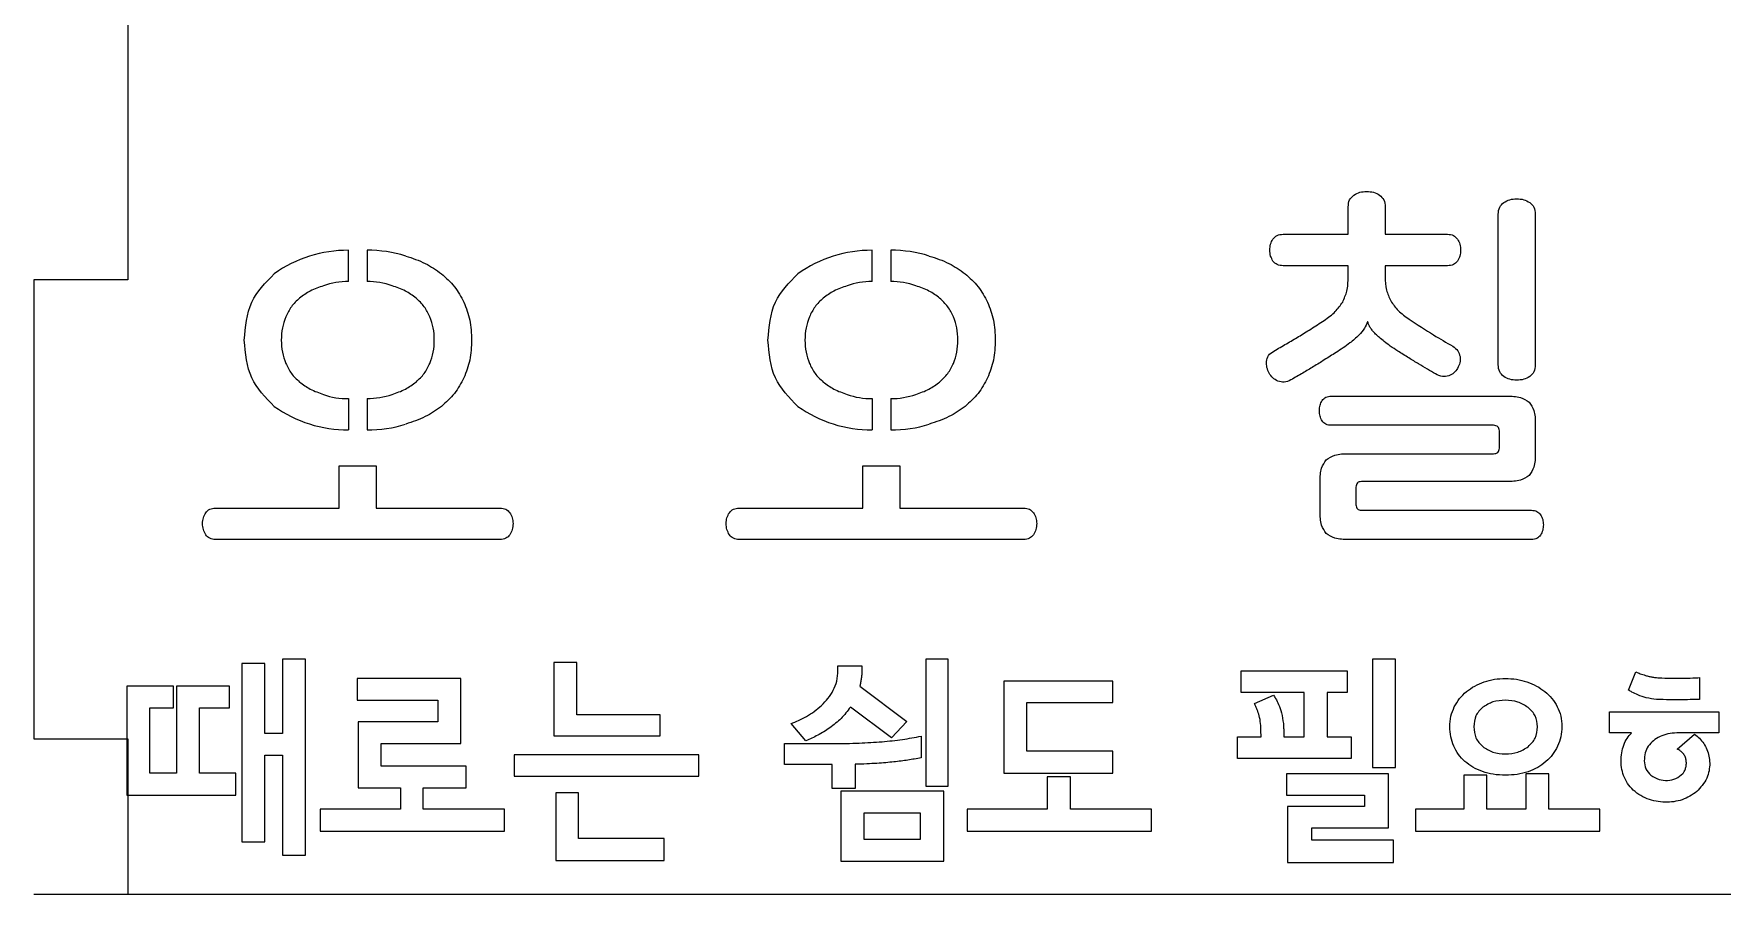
# Model space of a CAD drawing. Header units: millimetres. Extents: x 0 to 106, y 0 to 113.
# Drawn here: x 0 to 54.8, y 0 to 27.9 of the extents above; entities that cross this region are included whole.
import ezdxf

# ---------------------------------------------------------------- set-up
doc = ezdxf.new("R2010")
doc.units = ezdxf.units.MM
doc.layers.get('0').update_dxf_attribs({"linetype": 'CONTINUOUS'})

msp = doc.modelspace()

# ---------------------------------------------------------------- linework, layer by layer
for p, q in [((3.05, 30.05), (3.05, 19.95)), ((42.674, 21.432), (42.674, 22.32)), ((43.874, 22.32), (43.874, 21.432)), ((47.546, 17.196), (47.546, 22.08)), ((48.746, 22.08), (48.746, 17.196)), ((40.562, 21.432), (42.674, 21.432)), ((43.874, 21.432), (45.902, 21.432)), ((10.22, 19.895), (10.22, 20.912)), ((10.82, 20.915), (10.82, 19.895)), ((27.22, 19.895), (27.22, 20.912)), ((27.82, 20.915), (27.82, 19.895)), ((42.674, 20.412), (40.562, 20.412)), ((42.674, 20.028), (42.674, 20.412)), ((45.902, 20.412), (43.874, 20.412)), ((43.874, 20.412), (43.874, 20.052)), ((3.05, 19.95), (0, 19.95)), ((0, 19.95), (0, 5.05)), ((43.31, 18.588), (43.298, 18.588)), ((10.22, 16.097), (10.22, 15.08)), ((10.82, 16.097), (10.82, 15.077)), ((27.22, 16.097), (27.22, 15.08)), ((27.82, 16.097), (27.82, 15.077)), ((42.122, 16.176), (47.822, 16.176)), ((47.39, 15.228), (42.122, 15.228)), ((47.582, 14.484), (47.582, 15.048)), ((48.746, 15.276), (48.746, 14.304)), ((42.686, 14.304), (47.39, 14.304)), ((9.92, 12.809), (9.92, 13.909)), ((9.92, 13.909), (11.12, 13.909)), ((11.12, 13.909), (11.12, 12.54)), ((26.92, 12.54), (26.92, 13.909)), ((26.92, 13.909), (28.12, 13.909)), ((28.12, 13.909), (28.12, 12.54)), ((41.762, 12.42), (41.762, 13.404)), ((42.926, 13.224), (42.926, 12.648)), ((47.822, 13.404), (43.106, 13.404)), ((9.92, 12.54), (9.92, 12.809)), ((5.9, 12.54), (9.92, 12.54)), ((11.12, 12.54), (15.14, 12.54)), ((22.9, 12.54), (26.92, 12.54)), ((28.12, 12.54), (32.14, 12.54)), ((43.106, 12.468), (48.626, 12.468)), ((15.14, 11.52), (5.9, 11.52)), ((32.14, 11.52), (22.9, 11.52)), ((48.626, 11.52), (42.686, 11.52)), ((26.106, 7.26), (26.106, 7.414)), ((26.106, 7.414), (26.883, 7.414)), ((26.883, 7.414), (26.883, 7.267)), ((39.203, 6.553), (39.203, 7.253)), ((39.203, 7.253), (42.64, 7.253)), ((42.64, 7.253), (42.64, 6.553)), ((51.775, 6.63), (52.013, 7.225)), ((26.82, 6.756), (28.346, 5.608)), ((54.078, 7.036), (54.078, 6.329)), ((27.842, 5.083), (26.512, 6.077)), ((41.24, 6.553), (39.203, 6.553)), ((39.63, 6.189), (40.253, 6.462)), ((41.24, 5.111), (41.24, 6.553)), ((42.64, 6.553), (41.989, 6.553)), ((41.989, 6.553), (41.989, 5.111)), ((25.07, 4.985), (24.587, 5.545)), ((28.346, 5.608), (27.842, 5.083)), ((51.159, 5.237), (51.159, 5.923)), ((51.159, 5.923), (54.708, 5.923)), ((54.708, 5.923), (54.708, 5.237)), ((0, 5.05), (3.05, 5.05)), ((3.05, 5.05), (3.05, 0)), ((28.808, 5.132), (28.808, 4.425)), ((39.077, 4.404), (39.077, 5.111)), ((39.077, 5.111), (39.847, 5.111)), ((40.589, 5.111), (41.24, 5.111)), ((41.989, 5.111), (42.766, 5.111)), ((42.766, 5.111), (42.766, 4.404)), ((51.873, 5.237), (51.159, 5.237)), ((54.708, 5.237), (53.343, 5.237)), ((53.357, 4.712), (53.917, 5.195)), ((24.377, 4.208), (24.377, 4.894)), ((24.377, 4.894), (25.966, 4.894)), ((42.766, 4.404), (39.077, 4.404)), ((25.798, 4.208), (24.377, 4.208)), ((25.917, 3.438), (25.917, 4.208)), ((26.666, 4.222), (26.666, 3.438)), ((26.666, 3.438), (25.917, 3.438)), ((0, 0), (106, 0))]:
    msp.add_line(p, q)
for points in [[(8.074, 1.268), (8.823, 1.268), (8.823, 7.638), (8.074, 7.638), (8.074, 5.223), (7.5, 5.223), (7.5, 7.498), (6.751, 7.498), (6.751, 1.702), (7.5, 1.702), (7.5, 4.516), (8.074, 4.516)], [(16.88, 5.139), (20.338, 5.139), (20.338, 5.825), (17.629, 5.825), (17.629, 7.526), (16.88, 7.526)], [(28.962, 3.508), (29.683, 3.508), (29.683, 7.638), (28.962, 7.638)], [(43.466, 4.117), (44.208, 4.117), (44.208, 7.638), (43.466, 7.638)], [(5.204, 3.214), (6.562, 3.214), (6.562, 3.928), (5.379, 3.928), (5.379, 6.049), (6.359, 6.049), (6.359, 6.756), (4.637, 6.756), (4.637, 3.928), (3.769, 3.928), (3.769, 6.049), (4.539, 6.049), (4.539, 6.756), (3.02, 6.756), (3.02, 3.214)], [(9.299, 2.052), (15.284, 2.052), (15.284, 2.759), (12.645, 2.759), (12.645, 3.459), (14.038, 3.459), (14.038, 4.159), (11.273, 4.159), (11.273, 4.894), (13.863, 4.894), (13.863, 7.001), (10.503, 7.001), (10.503, 6.301), (13.121, 6.301), (13.121, 5.594), (10.531, 5.594), (10.531, 3.459), (11.903, 3.459), (11.903, 2.759), (9.299, 2.759)], [(31.496, 3.928), (35.031, 3.928), (35.031, 4.642), (32.245, 4.642), (32.245, 6.224), (35.031, 6.224), (35.031, 6.924), (31.496, 6.924)], [(15.599, 3.83), (21.591, 3.83), (21.591, 4.523), (15.599, 4.523)], [(40.708, 1.03), (44.145, 1.03), (44.145, 1.751), (41.492, 1.751), (41.492, 2.157), (43.984, 2.157), (43.984, 3.914), (40.673, 3.914), (40.673, 3.214), (43.207, 3.214), (43.207, 2.85), (40.708, 2.85)], [(44.859, 2.052), (50.844, 2.052), (50.844, 2.759), (49.192, 2.759), (49.192, 3.914), (48.436, 3.914), (48.436, 2.759), (47.176, 2.759), (47.176, 3.872), (46.427, 3.872), (46.427, 2.759), (44.859, 2.759)], [(16.95, 1.1), (20.464, 1.1), (20.464, 1.814), (17.685, 1.814), (17.685, 3.291), (16.95, 3.291)], [(26.204, 1.079), (29.543, 1.079), (29.543, 3.347), (26.204, 3.347)], [(30.299, 2.052), (36.284, 2.052), (36.284, 2.759), (33.659, 2.759), (33.659, 3.809), (32.903, 3.809), (32.903, 2.759), (30.299, 2.759)], [(28.78, 2.647), (28.78, 1.779), (26.96, 1.779), (26.96, 2.647)]]:
    msp.add_lwpolyline(points, close=True)
for centre, radius, start, end in [((10.193, 16.801), 4.111, 89.6246, 125.4582), ((10.826, 16.709), 4.206, 72.7415, 90.0838), ((27.204, 16.765), 4.147, 89.7849, 125.2979), ((27.825, 16.7), 4.215, 72.7603, 90.065), ((10.211, 17.416), 2.479, 89.79, 108.9996), ((10.832, 17.436), 2.459, 70.9239, 90.2865), ((27.212, 17.409), 2.486, 89.8206, 108.969), ((27.83, 17.419), 2.476, 70.9892, 90.2212), ((10.141, 18.152), 2.056, 249.0021, 272.2083), ((10.831, 18.565), 2.468, 269.7484, 289.0412), ((27.185, 18.419), 2.323, 250.3487, 270.8616), ((27.843, 18.491), 2.394, 269.4489, 289.3407), ((10.202, 19.219), 4.139, 234.6658, 270.2515), ((27.203, 19.221), 4.141, 234.6756, 270.2416), ((10.825, 19.287), 4.211, 269.9263, 287.2484), ((27.832, 19.247), 4.17, 269.8418, 287.3329)]:
    msp.add_arc(centre, radius, start, end)
for points, knots in [([(42.674, 22.32), (42.68, 22.401), (42.691, 22.554), (42.806, 22.656), (42.86, 22.704)], [0, 0, 0, 0, 0.02326934, 0.04419693, 0.04419693, 0.04419693, 0.04419693]), ([(42.86, 22.704), (42.924, 22.739), (43.053, 22.81), (43.2, 22.819), (43.274, 22.824)], [0, 0, 0, 0, 0.02161299, 0.04356894, 0.04356894, 0.04356894, 0.04356894]), ([(43.274, 22.824), (43.351, 22.82), (43.5, 22.811), (43.63, 22.739), (43.694, 22.704)], [0, 0, 0, 0, 0.0226991, 0.04417583, 0.04417583, 0.04417583, 0.04417583]), ([(43.694, 22.704), (43.746, 22.656), (43.858, 22.553), (43.868, 22.401), (43.874, 22.32)], [0, 0, 0, 0, 0.02063034, 0.04387018, 0.04387018, 0.04387018, 0.04387018]), ([(47.726, 22.464), (47.79, 22.499), (47.92, 22.571), (48.069, 22.58), (48.146, 22.584)], [0, 0, 0, 0, 0.02147674, 0.04417589, 0.04417589, 0.04417589, 0.04417589]), ([(48.146, 22.584), (48.223, 22.58), (48.372, 22.571), (48.502, 22.499), (48.566, 22.464)], [0, 0, 0, 0, 0.02269916, 0.04417584, 0.04417584, 0.04417584, 0.04417584]), ([(47.546, 22.08), (47.552, 22.161), (47.562, 22.313), (47.674, 22.416), (47.726, 22.464)], [0, 0, 0, 0, 0.02323989, 0.04387019, 0.04387019, 0.04387019, 0.04387019]), ([(48.566, 22.464), (48.618, 22.416), (48.73, 22.313), (48.74, 22.161), (48.746, 22.08)], [0, 0, 0, 0, 0.0206303, 0.0438702, 0.0438702, 0.0438702, 0.0438702]), ([(40.232, 21.276), (40.273, 21.321), (40.361, 21.418), (40.492, 21.427), (40.562, 21.432)], [0, 0, 0, 0, 0.01775139, 0.03778467, 0.03778467, 0.03778467, 0.03778467]), ([(45.902, 21.432), (45.968, 21.427), (46.096, 21.417), (46.18, 21.321), (46.22, 21.276)], [0, 0, 0, 0, 0.01915132, 0.03667822, 0.03667822, 0.03667822, 0.03667822]), ([(40.13, 20.916), (40.134, 20.981), (40.141, 21.109), (40.202, 21.221), (40.232, 21.276)], [0, 0, 0, 0, 0.01936859, 0.03782836, 0.03782836, 0.03782836, 0.03782836]), ([(40.232, 20.562), (40.202, 20.615), (40.141, 20.725), (40.134, 20.851), (40.13, 20.916)], [0, 0, 0, 0, 0.01805121, 0.03727112, 0.03727112, 0.03727112, 0.03727112]), ([(46.22, 21.276), (46.25, 21.221), (46.311, 21.109), (46.318, 20.981), (46.322, 20.916)], [0, 0, 0, 0, 0.01845978, 0.03782836, 0.03782836, 0.03782836, 0.03782836]), ([(46.322, 20.916), (46.318, 20.851), (46.311, 20.725), (46.25, 20.615), (46.22, 20.562)], [0, 0, 0, 0, 0.01921991, 0.0372711, 0.0372711, 0.0372711, 0.0372711]), ([(12.074, 20.726), (12.291, 20.655), (12.708, 20.52), (13.066, 20.27), (13.238, 20.15)], [0, 0, 0, 0, 0.0680841, 0.1305079, 0.1305079, 0.1305079, 0.1305079]), ([(29.074, 20.726), (29.291, 20.655), (29.708, 20.52), (30.066, 20.27), (30.238, 20.15)], [0, 0, 0, 0, 0.0680841, 0.1305079, 0.1305079, 0.1305079, 0.1305079]), ([(40.562, 20.412), (40.493, 20.416), (40.363, 20.425), (40.274, 20.518), (40.232, 20.562)], [0, 0, 0, 0, 0.02000462, 0.0374627, 0.0374627, 0.0374627, 0.0374627]), ([(46.22, 20.562), (46.18, 20.518), (46.094, 20.426), (45.968, 20.417), (45.902, 20.412)], [0, 0, 0, 0, 0.01722978, 0.03635111, 0.03635111, 0.03635111, 0.03635111]), ([(6.836, 17.996), (6.871, 18.427), (6.94, 19.262), (7.525, 19.86), (7.808, 20.15)], [0, 0, 0, 0, 0.1252302, 0.2430433, 0.2430433, 0.2430433, 0.2430433]), ([(9.404, 19.76), (9.258, 19.71), (8.98, 19.614), (8.742, 19.44), (8.63, 19.358)], [0, 0, 0, 0, 0.04609911, 0.08766018, 0.08766018, 0.08766018, 0.08766018]), ([(12.41, 19.358), (12.298, 19.44), (12.06, 19.614), (11.782, 19.71), (11.636, 19.76)], [0, 0, 0, 0, 0.04156107, 0.08766015, 0.08766015, 0.08766015, 0.08766015]), ([(13.238, 20.15), (13.387, 20.017), (13.683, 19.752), (13.871, 19.401), (13.964, 19.226)], [0, 0, 0, 0, 0.059291, 0.118331, 0.118331, 0.118331, 0.118331]), ([(23.836, 17.996), (23.871, 18.427), (23.94, 19.262), (24.525, 19.86), (24.808, 20.15)], [0, 0, 0, 0, 0.1252302, 0.2430433, 0.2430433, 0.2430433, 0.2430433]), ([(26.404, 19.76), (26.258, 19.71), (25.98, 19.614), (25.742, 19.44), (25.63, 19.358)], [0, 0, 0, 0, 0.04609911, 0.08766018, 0.08766018, 0.08766018, 0.08766018]), ([(29.41, 19.358), (29.298, 19.44), (29.06, 19.614), (28.782, 19.71), (28.636, 19.76)], [0, 0, 0, 0, 0.04156107, 0.08766015, 0.08766015, 0.08766015, 0.08766015]), ([(30.238, 20.15), (30.387, 20.017), (30.683, 19.752), (30.871, 19.401), (30.964, 19.226)], [0, 0, 0, 0, 0.059291, 0.118331, 0.118331, 0.118331, 0.118331]), ([(42.494, 19.23), (42.546, 19.348), (42.659, 19.601), (42.669, 19.879), (42.674, 20.028)], [0, 0, 0, 0, 0.03830766, 0.08248739, 0.08248739, 0.08248739, 0.08248739]), ([(43.874, 20.052), (43.879, 19.906), (43.889, 19.632), (44.002, 19.383), (44.054, 19.266)], [0, 0, 0, 0, 0.04328455, 0.08131153, 0.08131153, 0.08131153, 0.08131153]), ([(8.63, 19.358), (8.535, 19.269), (8.348, 19.094), (8.236, 18.865), (8.18, 18.752)], [0, 0, 0, 0, 0.03862262, 0.07603794, 0.07603794, 0.07603794, 0.07603794]), ([(12.86, 18.752), (12.804, 18.865), (12.692, 19.094), (12.505, 19.269), (12.41, 19.358)], [0, 0, 0, 0, 0.03741529, 0.07603795, 0.07603795, 0.07603795, 0.07603795]), ([(13.964, 19.226), (14.037, 19.035), (14.189, 18.639), (14.207, 18.215), (14.216, 17.996)], [0, 0, 0, 0, 0.0610492, 0.1263041, 0.1263041, 0.1263041, 0.1263041]), ([(25.63, 19.358), (25.535, 19.269), (25.348, 19.094), (25.236, 18.865), (25.18, 18.752)], [0, 0, 0, 0, 0.03862262, 0.07603794, 0.07603794, 0.07603794, 0.07603794]), ([(29.86, 18.752), (29.804, 18.865), (29.692, 19.094), (29.505, 19.269), (29.41, 19.358)], [0, 0, 0, 0, 0.03741529, 0.07603795, 0.07603795, 0.07603795, 0.07603795]), ([(30.964, 19.226), (31.037, 19.035), (31.189, 18.639), (31.207, 18.215), (31.216, 17.996)], [0, 0, 0, 0, 0.0610492, 0.1263041, 0.1263041, 0.1263041, 0.1263041]), ([(41.894, 18.636), (42.021, 18.725), (42.255, 18.888), (42.419, 19.123), (42.494, 19.23)], [0, 0, 0, 0, 0.04600898, 0.08501616, 0.08501616, 0.08501616, 0.08501616]), ([(44.054, 19.266), (44.129, 19.159), (44.293, 18.924), (44.527, 18.761), (44.654, 18.672)], [0, 0, 0, 0, 0.03900719, 0.08501616, 0.08501616, 0.08501616, 0.08501616]), ([(8.18, 18.752), (8.138, 18.632), (8.052, 18.387), (8.041, 18.128), (8.036, 17.996)], [0, 0, 0, 0, 0.03787255, 0.07733706, 0.07733706, 0.07733706, 0.07733706]), ([(13.004, 17.996), (12.999, 18.128), (12.988, 18.387), (12.902, 18.632), (12.86, 18.752)], [0, 0, 0, 0, 0.03946451, 0.07733706, 0.07733706, 0.07733706, 0.07733706]), ([(25.18, 18.752), (25.138, 18.632), (25.052, 18.387), (25.041, 18.128), (25.036, 17.996)], [0, 0, 0, 0, 0.03787255, 0.07733706, 0.07733706, 0.07733706, 0.07733706]), ([(30.004, 17.996), (29.999, 18.128), (29.988, 18.387), (29.902, 18.632), (29.86, 18.752)], [0, 0, 0, 0, 0.03946451, 0.07733706, 0.07733706, 0.07733706, 0.07733706]), ([(44.654, 18.672), (44.916, 18.5), (45.381, 18.196), (45.861, 17.917), (46.07, 17.796)], [0, 0, 0, 0, 0.0940379, 0.1665318, 0.1665318, 0.1665318, 0.1665318]), ([(40.262, 17.64), (40.399, 17.719), (40.666, 17.872), (40.931, 18.031), (41.06, 18.108)], [0, 0, 0, 0, 0.04731376, 0.09251256, 0.09251256, 0.09251256, 0.09251256]), ([(41.06, 18.108), (41.193, 18.189), (41.473, 18.361), (41.749, 18.541), (41.894, 18.636)], [0, 0, 0, 0, 0.04674636, 0.09871331, 0.09871331, 0.09871331, 0.09871331]), ([(43.022, 18.156), (42.926, 18.069), (42.695, 17.859), (42.432, 17.69), (42.278, 17.592)], [0, 0, 0, 0, 0.03891798, 0.09350563, 0.09350563, 0.09350563, 0.09350563]), ([(43.298, 18.588), (43.268, 18.516), (43.203, 18.356), (43.086, 18.227), (43.022, 18.156)], [0, 0, 0, 0, 0.02321662, 0.05160903, 0.05160903, 0.05160903, 0.05160903]), ([(43.394, 18.396), (43.376, 18.427), (43.34, 18.488), (43.32, 18.555), (43.31, 18.588)], [0, 0, 0, 0, 0.01087063, 0.02102197, 0.02102197, 0.02102197, 0.02102197]), ([(43.562, 18.192), (43.529, 18.226), (43.467, 18.29), (43.417, 18.362), (43.394, 18.396)], [0, 0, 0, 0, 0.01422711, 0.02646843, 0.02646843, 0.02646843, 0.02646843]), ([(43.844, 17.946), (43.791, 17.989), (43.693, 18.067), (43.603, 18.153), (43.562, 18.192)], [0, 0, 0, 0, 0.02045398, 0.03743642, 0.03743642, 0.03743642, 0.03743642]), ([(7.808, 15.842), (7.525, 16.132), (6.94, 16.73), (6.871, 17.565), (6.836, 17.996)], [0, 0, 0, 0, 0.1178131, 0.2430433, 0.2430433, 0.2430433, 0.2430433]), ([(8.036, 17.996), (8.041, 17.864), (8.052, 17.605), (8.138, 17.36), (8.18, 17.24)], [0, 0, 0, 0, 0.03946457, 0.07733712, 0.07733712, 0.07733712, 0.07733712]), ([(12.86, 17.24), (12.902, 17.36), (12.988, 17.605), (12.999, 17.864), (13.004, 17.996)], [0, 0, 0, 0, 0.03787255, 0.07733712, 0.07733712, 0.07733712, 0.07733712]), ([(14.216, 17.996), (14.207, 17.777), (14.189, 17.353), (14.037, 16.957), (13.964, 16.766)], [0, 0, 0, 0, 0.0652548, 0.1263041, 0.1263041, 0.1263041, 0.1263041]), ([(24.808, 15.842), (24.525, 16.132), (23.94, 16.73), (23.871, 17.565), (23.836, 17.996)], [0, 0, 0, 0, 0.1178131, 0.2430433, 0.2430433, 0.2430433, 0.2430433]), ([(25.036, 17.996), (25.041, 17.864), (25.052, 17.605), (25.138, 17.36), (25.18, 17.24)], [0, 0, 0, 0, 0.03946457, 0.07733712, 0.07733712, 0.07733712, 0.07733712]), ([(29.86, 17.24), (29.902, 17.36), (29.988, 17.605), (29.999, 17.864), (30.004, 17.996)], [0, 0, 0, 0, 0.03787255, 0.07733712, 0.07733712, 0.07733712, 0.07733712]), ([(31.216, 17.996), (31.207, 17.777), (31.189, 17.353), (31.037, 16.957), (30.964, 16.766)], [0, 0, 0, 0, 0.0652548, 0.1263041, 0.1263041, 0.1263041, 0.1263041]), ([(40.022, 17.304), (40.038, 17.37), (40.071, 17.514), (40.195, 17.596), (40.262, 17.64)], [0, 0, 0, 0, 0.01973625, 0.04270931, 0.04270931, 0.04270931, 0.04270931]), ([(42.278, 17.592), (42.152, 17.512), (41.91, 17.359), (41.668, 17.208), (41.552, 17.136)], [0, 0, 0, 0, 0.04490215, 0.08573329, 0.08573329, 0.08573329, 0.08573329]), ([(44.282, 17.64), (44.201, 17.692), (44.051, 17.789), (43.909, 17.897), (43.844, 17.946)], [0, 0, 0, 0, 0.02899698, 0.05344745, 0.05344745, 0.05344745, 0.05344745]), ([(44.96, 17.22), (44.854, 17.285), (44.628, 17.424), (44.402, 17.565), (44.282, 17.64)], [0, 0, 0, 0, 0.03717487, 0.07975512, 0.07975512, 0.07975512, 0.07975512]), ([(46.07, 17.796), (46.13, 17.751), (46.246, 17.664), (46.285, 17.526), (46.304, 17.46)], [0, 0, 0, 0, 0.02196824, 0.04196777, 0.04196777, 0.04196777, 0.04196777]), ([(8.18, 17.24), (8.236, 17.127), (8.348, 16.898), (8.535, 16.723), (8.63, 16.634)], [0, 0, 0, 0, 0.03741533, 0.07603795, 0.07603795, 0.07603795, 0.07603795]), ([(12.41, 16.634), (12.505, 16.723), (12.692, 16.898), (12.804, 17.127), (12.86, 17.24)], [0, 0, 0, 0, 0.0386226, 0.07603794, 0.07603794, 0.07603794, 0.07603794]), ([(25.18, 17.24), (25.236, 17.127), (25.348, 16.898), (25.535, 16.723), (25.63, 16.634)], [0, 0, 0, 0, 0.03741533, 0.07603795, 0.07603795, 0.07603795, 0.07603795]), ([(29.41, 16.634), (29.505, 16.723), (29.692, 16.898), (29.804, 17.127), (29.86, 17.24)], [0, 0, 0, 0, 0.0386226, 0.07603794, 0.07603794, 0.07603794, 0.07603794]), ([(40.106, 16.92), (40.079, 16.981), (40.023, 17.103), (40.022, 17.237), (40.022, 17.304)], [0, 0, 0, 0, 0.01983859, 0.03969533, 0.03969533, 0.03969533, 0.03969533]), ([(41.552, 17.136), (41.436, 17.065), (41.192, 16.917), (40.944, 16.777), (40.814, 16.704)], [0, 0, 0, 0, 0.0407738, 0.08551933, 0.08551933, 0.08551933, 0.08551933]), ([(45.506, 16.896), (45.418, 16.947), (45.235, 17.053), (45.054, 17.163), (44.96, 17.22)], [0, 0, 0, 0, 0.03038342, 0.06349127, 0.06349127, 0.06349127, 0.06349127]), ([(46.226, 17.076), (46.19, 17.024), (46.115, 16.918), (45.998, 16.864), (45.938, 16.836)], [0, 0, 0, 0, 0.01874458, 0.03809406, 0.03809406, 0.03809406, 0.03809406]), ([(46.304, 17.46), (46.308, 17.393), (46.317, 17.258), (46.256, 17.137), (46.226, 17.076)], [0, 0, 0, 0, 0.01980512, 0.03980466, 0.03980466, 0.03980466, 0.03980466]), ([(47.726, 16.812), (47.674, 16.86), (47.562, 16.963), (47.552, 17.115), (47.546, 17.196)], [0, 0, 0, 0, 0.02063028, 0.04387009, 0.04387009, 0.04387009, 0.04387009]), ([(48.746, 17.196), (48.74, 17.115), (48.73, 16.963), (48.618, 16.86), (48.566, 16.812)], [0, 0, 0, 0, 0.02323986, 0.04387017, 0.04387017, 0.04387017, 0.04387017]), ([(8.63, 16.634), (8.742, 16.552), (8.98, 16.378), (9.258, 16.282), (9.404, 16.232)], [0, 0, 0, 0, 0.04156109, 0.08766017, 0.08766017, 0.08766017, 0.08766017]), ([(11.636, 16.232), (11.782, 16.282), (12.06, 16.378), (12.298, 16.552), (12.41, 16.634)], [0, 0, 0, 0, 0.04609908, 0.08766015, 0.08766015, 0.08766015, 0.08766015]), ([(13.964, 16.766), (13.871, 16.591), (13.683, 16.24), (13.387, 15.975), (13.238, 15.842)], [0, 0, 0, 0, 0.05904, 0.118331, 0.118331, 0.118331, 0.118331]), ([(25.63, 16.634), (25.742, 16.552), (25.98, 16.378), (26.258, 16.282), (26.404, 16.232)], [0, 0, 0, 0, 0.04156109, 0.08766017, 0.08766017, 0.08766017, 0.08766017]), ([(28.636, 16.232), (28.782, 16.282), (29.06, 16.378), (29.298, 16.552), (29.41, 16.634)], [0, 0, 0, 0, 0.04609908, 0.08766015, 0.08766015, 0.08766015, 0.08766015]), ([(30.964, 16.766), (30.871, 16.591), (30.683, 16.24), (30.387, 15.975), (30.238, 15.842)], [0, 0, 0, 0, 0.05904, 0.118331, 0.118331, 0.118331, 0.118331]), ([(40.394, 16.662), (40.334, 16.695), (40.218, 16.758), (40.143, 16.867), (40.106, 16.92)], [0, 0, 0, 0, 0.02005348, 0.03914596, 0.03914596, 0.03914596, 0.03914596]), ([(40.814, 16.704), (40.742, 16.668), (40.606, 16.601), (40.462, 16.643), (40.394, 16.662)], [0, 0, 0, 0, 0.02319767, 0.0435916, 0.0435916, 0.0435916, 0.0435916]), ([(45.938, 16.836), (45.869, 16.822), (45.719, 16.792), (45.581, 16.859), (45.506, 16.896)], [0, 0, 0, 0, 0.02050779, 0.0447039, 0.0447039, 0.0447039, 0.0447039]), ([(48.146, 16.692), (48.069, 16.696), (47.92, 16.705), (47.79, 16.777), (47.726, 16.812)], [0, 0, 0, 0, 0.02269916, 0.04417588, 0.04417588, 0.04417588, 0.04417588]), ([(48.566, 16.812), (48.502, 16.777), (48.372, 16.705), (48.223, 16.696), (48.146, 16.692)], [0, 0, 0, 0, 0.02147672, 0.04417582, 0.04417582, 0.04417582, 0.04417582]), ([(41.738, 15.708), (41.742, 15.766), (41.748, 15.881), (41.802, 15.982), (41.828, 16.032)], [0, 0, 0, 0, 0.01724737, 0.03397015, 0.03397015, 0.03397015, 0.03397015]), ([(41.828, 16.032), (41.864, 16.074), (41.942, 16.163), (42.06, 16.171), (42.122, 16.176)], [0, 0, 0, 0, 0.01603317, 0.03394862, 0.03394862, 0.03394862, 0.03394862]), ([(47.822, 16.176), (47.975, 16.175), (48.236, 16.174), (48.457, 16.04), (48.548, 15.984)], [0, 0, 0, 0, 0.04480784, 0.07633819, 0.07633819, 0.07633819, 0.07633819]), ([(48.548, 15.984), (48.605, 15.895), (48.743, 15.682), (48.745, 15.426), (48.746, 15.276)], [0, 0, 0, 0, 0.03107751, 0.07485819, 0.07485819, 0.07485819, 0.07485819]), ([(13.238, 15.842), (13.066, 15.722), (12.708, 15.472), (12.291, 15.337), (12.074, 15.266)], [0, 0, 0, 0, 0.0624238, 0.1305079, 0.1305079, 0.1305079, 0.1305079]), ([(30.238, 15.842), (30.066, 15.722), (29.708, 15.472), (29.291, 15.337), (29.074, 15.266)], [0, 0, 0, 0, 0.0624238, 0.1305079, 0.1305079, 0.1305079, 0.1305079]), ([(41.828, 15.372), (41.802, 15.423), (41.748, 15.528), (41.741, 15.647), (41.738, 15.708)], [0, 0, 0, 0, 0.01699774, 0.03513783, 0.03513783, 0.03513783, 0.03513783]), ([(42.122, 15.228), (42.06, 15.233), (41.942, 15.241), (41.864, 15.33), (41.828, 15.372)], [0, 0, 0, 0, 0.01791545, 0.03394862, 0.03394862, 0.03394862, 0.03394862]), ([(47.582, 15.048), (47.573, 15.1), (47.555, 15.208), (47.446, 15.221), (47.39, 15.228)], [0, 0, 0, 0, 0.01432798, 0.02941473, 0.02941473, 0.02941473, 0.02941473]), ([(41.96, 14.112), (42.051, 14.168), (42.272, 14.302), (42.533, 14.303), (42.686, 14.304)], [0, 0, 0, 0, 0.03153032, 0.07633816, 0.07633816, 0.07633816, 0.07633816]), ([(47.39, 14.304), (47.446, 14.311), (47.555, 14.324), (47.573, 14.432), (47.582, 14.484)], [0, 0, 0, 0, 0.01508676, 0.02941469, 0.02941469, 0.02941469, 0.02941469]), ([(48.746, 14.304), (48.745, 14.154), (48.743, 13.898), (48.605, 13.685), (48.548, 13.596)], [0, 0, 0, 0, 0.04378074, 0.07485827, 0.07485827, 0.07485827, 0.07485827]), ([(41.762, 13.404), (41.763, 13.554), (41.765, 13.81), (41.903, 14.023), (41.96, 14.112)], [0, 0, 0, 0, 0.0437808, 0.07485832, 0.07485832, 0.07485832, 0.07485832]), ([(43.106, 13.404), (43.054, 13.396), (42.949, 13.381), (42.934, 13.276), (42.926, 13.224)], [0, 0, 0, 0, 0.01423029, 0.02846051, 0.02846051, 0.02846051, 0.02846051]), ([(48.548, 13.596), (48.457, 13.54), (48.236, 13.406), (47.975, 13.405), (47.822, 13.404)], [0, 0, 0, 0, 0.03153032, 0.07633822, 0.07633822, 0.07633822, 0.07633822]), ([(42.926, 12.648), (42.934, 12.595), (42.949, 12.49), (43.054, 12.475), (43.106, 12.468)], [0, 0, 0, 0, 0.01423024, 0.02846043, 0.02846043, 0.02846043, 0.02846043]), ([(5.48, 12.036), (5.484, 12.101), (5.491, 12.227), (5.552, 12.337), (5.582, 12.39)], [0, 0, 0, 0, 0.01921991, 0.03727106, 0.03727106, 0.03727106, 0.03727106]), ([(5.582, 12.39), (5.622, 12.434), (5.708, 12.526), (5.834, 12.535), (5.9, 12.54)], [0, 0, 0, 0, 0.01722979, 0.03635111, 0.03635111, 0.03635111, 0.03635111]), ([(15.14, 12.54), (15.206, 12.535), (15.332, 12.526), (15.418, 12.434), (15.458, 12.39)], [0, 0, 0, 0, 0.0191214, 0.03635115, 0.03635115, 0.03635115, 0.03635115]), ([(15.458, 12.39), (15.488, 12.337), (15.549, 12.227), (15.556, 12.101), (15.56, 12.036)], [0, 0, 0, 0, 0.01805116, 0.03727107, 0.03727107, 0.03727107, 0.03727107]), ([(22.48, 12.036), (22.484, 12.101), (22.491, 12.227), (22.552, 12.337), (22.582, 12.39)], [0, 0, 0, 0, 0.01921991, 0.03727106, 0.03727106, 0.03727106, 0.03727106]), ([(22.582, 12.39), (22.622, 12.434), (22.708, 12.526), (22.834, 12.535), (22.9, 12.54)], [0, 0, 0, 0, 0.01722979, 0.03635111, 0.03635111, 0.03635111, 0.03635111]), ([(32.14, 12.54), (32.206, 12.535), (32.332, 12.526), (32.418, 12.434), (32.458, 12.39)], [0, 0, 0, 0, 0.0191214, 0.03635115, 0.03635115, 0.03635115, 0.03635115]), ([(32.458, 12.39), (32.488, 12.337), (32.549, 12.227), (32.556, 12.101), (32.56, 12.036)], [0, 0, 0, 0, 0.01805116, 0.03727107, 0.03727107, 0.03727107, 0.03727107]), ([(41.96, 11.712), (41.903, 11.801), (41.765, 12.014), (41.763, 12.27), (41.762, 12.42)], [0, 0, 0, 0, 0.03107752, 0.0748582, 0.0748582, 0.0748582, 0.0748582]), ([(48.626, 12.468), (48.688, 12.463), (48.806, 12.455), (48.884, 12.366), (48.92, 12.324)], [0, 0, 0, 0, 0.01791542, 0.03394859, 0.03394859, 0.03394859, 0.03394859]), ([(48.92, 12.324), (48.946, 12.274), (49, 12.173), (49.006, 12.058), (49.01, 12)], [0, 0, 0, 0, 0.01672287, 0.03397023, 0.03397023, 0.03397023, 0.03397023]), ([(5.582, 11.676), (5.552, 11.731), (5.491, 11.843), (5.484, 11.971), (5.48, 12.036)], [0, 0, 0, 0, 0.01845974, 0.03782831, 0.03782831, 0.03782831, 0.03782831]), ([(5.9, 11.52), (5.834, 11.525), (5.706, 11.535), (5.622, 11.631), (5.582, 11.676)], [0, 0, 0, 0, 0.01915131, 0.03667825, 0.03667825, 0.03667825, 0.03667825]), ([(15.458, 11.676), (15.418, 11.631), (15.334, 11.535), (15.206, 11.525), (15.14, 11.52)], [0, 0, 0, 0, 0.01752699, 0.03667826, 0.03667826, 0.03667826, 0.03667826]), ([(15.56, 12.036), (15.556, 11.971), (15.549, 11.843), (15.488, 11.731), (15.458, 11.676)], [0, 0, 0, 0, 0.01936856, 0.03782831, 0.03782831, 0.03782831, 0.03782831]), ([(22.582, 11.676), (22.552, 11.731), (22.491, 11.843), (22.484, 11.971), (22.48, 12.036)], [0, 0, 0, 0, 0.01845974, 0.03782831, 0.03782831, 0.03782831, 0.03782831]), ([(22.9, 11.52), (22.834, 11.525), (22.706, 11.535), (22.622, 11.631), (22.582, 11.676)], [0, 0, 0, 0, 0.01915131, 0.03667825, 0.03667825, 0.03667825, 0.03667825]), ([(32.458, 11.676), (32.418, 11.631), (32.334, 11.535), (32.206, 11.525), (32.14, 11.52)], [0, 0, 0, 0, 0.01752699, 0.03667826, 0.03667826, 0.03667826, 0.03667826]), ([(32.56, 12.036), (32.556, 11.971), (32.549, 11.843), (32.488, 11.731), (32.458, 11.676)], [0, 0, 0, 0, 0.01936856, 0.03782831, 0.03782831, 0.03782831, 0.03782831]), ([(42.686, 11.52), (42.533, 11.521), (42.272, 11.522), (42.051, 11.656), (41.96, 11.712)], [0, 0, 0, 0, 0.04480781, 0.07633816, 0.07633816, 0.07633816, 0.07633816]), ([(48.92, 11.664), (48.884, 11.622), (48.806, 11.533), (48.688, 11.525), (48.626, 11.52)], [0, 0, 0, 0, 0.01603317, 0.03394859, 0.03394859, 0.03394859, 0.03394859]), ([(49.01, 12), (49.007, 11.939), (49, 11.82), (48.946, 11.715), (48.92, 11.664)], [0, 0, 0, 0, 0.01814009, 0.03513777, 0.03513777, 0.03513777, 0.03513777]), ([(25.956, 6.623), (25.999, 6.721), (26.09, 6.924), (26.101, 7.146), (26.106, 7.26)], [0, 0, 0, 0, 0.03198299, 0.06596691, 0.06596691, 0.06596691, 0.06596691]), ([(26.883, 7.267), (26.882, 7.221), (26.881, 7.132), (26.871, 7.044), (26.865, 7.001)], [0, 0, 0, 0, 0.013657, 0.02667332, 0.02667332, 0.02667332, 0.02667332]), ([(52.013, 7.225), (52.027, 7.217), (52.061, 7.199), (52.097, 7.184), (52.118, 7.176)], [0, 0, 0, 0, 0.00493113, 0.0115949, 0.0115949, 0.0115949, 0.0115949]), ([(52.118, 7.176), (52.143, 7.166), (52.196, 7.146), (52.25, 7.129), (52.279, 7.12)], [0, 0, 0, 0, 0.00802902, 0.01704956, 0.01704956, 0.01704956, 0.01704956]), ([(25.574, 6.133), (25.648, 6.206), (25.796, 6.353), (25.902, 6.533), (25.956, 6.623)], [0, 0, 0, 0, 0.03102016, 0.06232812, 0.06232812, 0.06232812, 0.06232812]), ([(26.865, 7.001), (26.859, 6.959), (26.847, 6.877), (26.829, 6.796), (26.82, 6.756)], [0, 0, 0, 0, 0.01258693, 0.02492568, 0.02492568, 0.02492568, 0.02492568]), ([(46.119, 6.084), (46.172, 6.176), (46.278, 6.361), (46.433, 6.508), (46.511, 6.581)], [0, 0, 0, 0, 0.03179656, 0.06360465, 0.06360465, 0.06360465, 0.06360465]), ([(46.511, 6.581), (46.599, 6.645), (46.778, 6.776), (46.984, 6.855), (47.088, 6.896)], [0, 0, 0, 0, 0.03249553, 0.06603371, 0.06603371, 0.06603371, 0.06603371]), ([(47.088, 6.896), (47.199, 6.929), (47.425, 6.995), (47.659, 7.004), (47.778, 7.008)], [0, 0, 0, 0, 0.0345493, 0.07009733, 0.07009733, 0.07009733, 0.07009733]), ([(47.778, 7.008), (47.897, 7.004), (48.134, 6.995), (48.362, 6.929), (48.474, 6.896)], [0, 0, 0, 0, 0.03572249, 0.0707808, 0.0707808, 0.0707808, 0.0707808]), ([(48.474, 6.896), (48.581, 6.856), (48.79, 6.776), (48.971, 6.645), (49.059, 6.581)], [0, 0, 0, 0, 0.03402048, 0.06666096, 0.06666096, 0.06666096, 0.06666096]), ([(49.059, 6.581), (49.139, 6.51), (49.298, 6.367), (49.407, 6.183), (49.461, 6.091)], [0, 0, 0, 0, 0.03186429, 0.06375294, 0.06375294, 0.06375294, 0.06375294]), ([(52.079, 6.473), (52.014, 6.502), (51.91, 6.55), (51.812, 6.608), (51.775, 6.63)], [0, 0, 0, 0, 0.02148491, 0.03430214, 0.03430214, 0.03430214, 0.03430214]), ([(52.279, 7.12), (52.313, 7.109), (52.385, 7.085), (52.458, 7.069), (52.496, 7.06)], [0, 0, 0, 0, 0.01082063, 0.02251452, 0.02251452, 0.02251452, 0.02251452]), ([(52.496, 7.06), (52.537, 7.053), (52.623, 7.038), (52.71, 7.032), (52.755, 7.029)], [0, 0, 0, 0, 0.01258687, 0.02610974, 0.02610974, 0.02610974, 0.02610974]), ([(52.755, 7.029), (52.886, 7.023), (53.145, 7.012), (53.404, 7.014), (53.532, 7.015)], [0, 0, 0, 0, 0.03939971, 0.07772502, 0.07772502, 0.07772502, 0.07772502]), ([(53.532, 7.015), (53.641, 7.017), (53.823, 7.02), (54.005, 7.031), (54.078, 7.036)], [0, 0, 0, 0, 0.03256162, 0.054646, 0.054646, 0.054646, 0.054646]), ([(25.084, 5.776), (25.171, 5.828), (25.345, 5.931), (25.498, 6.066), (25.574, 6.133)], [0, 0, 0, 0, 0.0302933, 0.06074375, 0.06074375, 0.06074375, 0.06074375]), ([(26.512, 6.077), (26.416, 5.949), (26.224, 5.694), (25.97, 5.501), (25.844, 5.405)], [0, 0, 0, 0, 0.04767023, 0.09519421, 0.09519421, 0.09519421, 0.09519421]), ([(39.735, 5.947), (39.714, 5.999), (39.68, 6.08), (39.644, 6.16), (39.63, 6.189)], [0, 0, 0, 0, 0.01662521, 0.02633612, 0.02633612, 0.02633612, 0.02633612]), ([(40.253, 6.462), (40.275, 6.427), (40.336, 6.332), (40.384, 6.229), (40.414, 6.164)], [0, 0, 0, 0, 0.01241048, 0.0338544, 0.0338544, 0.0338544, 0.0338544]), ([(40.414, 6.164), (40.449, 6.075), (40.527, 5.875), (40.553, 5.662), (40.568, 5.545)], [0, 0, 0, 0, 0.02880669, 0.06405006, 0.06405006, 0.06405006, 0.06405006]), ([(45.972, 5.44), (45.977, 5.555), (45.988, 5.778), (46.076, 5.984), (46.119, 6.084)], [0, 0, 0, 0, 0.03414832, 0.06653275, 0.06653275, 0.06653275, 0.06653275]), ([(47.043, 6.07), (46.957, 5.985), (46.782, 5.811), (46.76, 5.565), (46.749, 5.44)], [0, 0, 0, 0, 0.03509256, 0.07154132, 0.07154132, 0.07154132, 0.07154132]), ([(47.778, 6.301), (47.64, 6.293), (47.375, 6.278), (47.15, 6.137), (47.043, 6.07)], [0, 0, 0, 0, 0.04083571, 0.07817339, 0.07817339, 0.07817339, 0.07817339]), ([(48.516, 6.063), (48.407, 6.132), (48.182, 6.276), (47.916, 6.292), (47.778, 6.301)], [0, 0, 0, 0, 0.03812449, 0.07872493, 0.07872493, 0.07872493, 0.07872493]), ([(48.821, 5.44), (48.808, 5.562), (48.783, 5.807), (48.605, 5.978), (48.516, 6.063)], [0, 0, 0, 0, 0.03564735, 0.07137456, 0.07137456, 0.07137456, 0.07137456]), ([(49.461, 6.091), (49.505, 5.991), (49.595, 5.786), (49.606, 5.562), (49.612, 5.447)], [0, 0, 0, 0, 0.03247484, 0.06663267, 0.06663267, 0.06663267, 0.06663267]), ([(52.685, 6.329), (52.571, 6.342), (52.364, 6.365), (52.168, 6.439), (52.079, 6.473)], [0, 0, 0, 0, 0.03410734, 0.06244152, 0.06244152, 0.06244152, 0.06244152]), ([(53.521, 6.315), (53.387, 6.314), (53.108, 6.312), (52.829, 6.323), (52.685, 6.329)], [0, 0, 0, 0, 0.04033756, 0.08367273, 0.08367273, 0.08367273, 0.08367273]), ([(54.078, 6.329), (54.004, 6.327), (53.818, 6.32), (53.633, 6.317), (53.521, 6.315)], [0, 0, 0, 0, 0.02232362, 0.05566856, 0.05566856, 0.05566856, 0.05566856]), ([(24.587, 5.545), (24.668, 5.577), (24.838, 5.644), (24.999, 5.73), (25.084, 5.776)], [0, 0, 0, 0, 0.02596743, 0.0548471, 0.0548471, 0.0548471, 0.0548471]), ([(39.833, 5.475), (39.825, 5.563), (39.81, 5.724), (39.759, 5.878), (39.735, 5.947)], [0, 0, 0, 0, 0.02639558, 0.04840404, 0.04840404, 0.04840404, 0.04840404]), ([(40.568, 5.545), (40.57, 5.504), (40.575, 5.425), (40.58, 5.345), (40.582, 5.307)], [0, 0, 0, 0, 0.01226999, 0.02384119, 0.02384119, 0.02384119, 0.02384119]), ([(25.844, 5.405), (25.715, 5.32), (25.47, 5.158), (25.199, 5.041), (25.07, 4.985)], [0, 0, 0, 0, 0.04596756, 0.0881663, 0.0881663, 0.0881663, 0.0881663]), ([(25.966, 4.894), (26.244, 4.896), (26.77, 4.899), (27.294, 4.936), (27.541, 4.953)], [0, 0, 0, 0, 0.0834881, 0.1576477, 0.1576477, 0.1576477, 0.1576477]), ([(27.541, 4.953), (27.763, 4.975), (28.188, 5.016), (28.607, 5.094), (28.808, 5.132)], [0, 0, 0, 0, 0.0667407, 0.1280069, 0.1280069, 0.1280069, 0.1280069]), ([(39.836, 5.373), (39.835, 5.39), (39.833, 5.423), (39.833, 5.457), (39.833, 5.475)], [0, 0, 0, 0, 0.00481965, 0.01015786, 0.01015786, 0.01015786, 0.01015786]), ([(39.84, 5.279), (39.84, 5.295), (39.84, 5.327), (39.838, 5.358), (39.836, 5.373)], [0, 0, 0, 0, 0.004813274, 0.009458207, 0.009458207, 0.009458207, 0.009458207]), ([(39.843, 5.195), (39.842, 5.209), (39.84, 5.237), (39.84, 5.265), (39.84, 5.279)], [0, 0, 0, 0, 0.004208207, 0.008409129, 0.008409129, 0.008409129, 0.008409129]), ([(39.847, 5.111), (39.847, 5.125), (39.847, 5.153), (39.845, 5.181), (39.843, 5.195)], [0, 0, 0, 0, 0.004200923, 0.0084091, 0.0084091, 0.0084091, 0.0084091]), ([(40.582, 5.307), (40.584, 5.272), (40.588, 5.207), (40.589, 5.141), (40.589, 5.111)], [0, 0, 0, 0, 0.01051313, 0.0196148, 0.0196148, 0.0196148, 0.0196148]), ([(46.098, 4.813), (46.061, 4.913), (45.987, 5.115), (45.977, 5.331), (45.972, 5.44)], [0, 0, 0, 0, 0.03163207, 0.06424702, 0.06424702, 0.06424702, 0.06424702]), ([(46.749, 5.44), (46.76, 5.313), (46.781, 5.063), (46.955, 4.884), (47.039, 4.796)], [0, 0, 0, 0, 0.03711737, 0.07259555, 0.07259555, 0.07259555, 0.07259555]), ([(48.52, 4.792), (48.608, 4.88), (48.787, 5.058), (48.81, 5.311), (48.821, 5.44)], [0, 0, 0, 0, 0.03589891, 0.07349725, 0.07349725, 0.07349725, 0.07349725]), ([(49.612, 5.447), (49.607, 5.334), (49.596, 5.112), (49.513, 4.907), (49.472, 4.806)], [0, 0, 0, 0, 0.03369477, 0.06598699, 0.06598699, 0.06598699, 0.06598699]), ([(51.579, 4.719), (51.605, 4.801), (51.654, 4.959), (51.75, 5.095), (51.796, 5.16)], [0, 0, 0, 0, 0.02558234, 0.04941983, 0.04941983, 0.04941983, 0.04941983]), ([(51.796, 5.16), (51.8, 5.163), (51.809, 5.173), (51.818, 5.182), (51.824, 5.188)], [0, 0, 0, 0, 0.001484918, 0.003959781, 0.003959781, 0.003959781, 0.003959781]), ([(51.824, 5.188), (51.832, 5.196), (51.848, 5.212), (51.864, 5.228), (51.873, 5.237)], [0, 0, 0, 0, 0.003217322, 0.006929658, 0.006929658, 0.006929658, 0.006929658]), ([(52.797, 5.122), (52.722, 5.08), (52.575, 5), (52.466, 4.872), (52.412, 4.81)], [0, 0, 0, 0, 0.02544177, 0.04988496, 0.04988496, 0.04988496, 0.04988496]), ([(53.343, 5.237), (53.245, 5.233), (53.056, 5.225), (52.881, 5.155), (52.797, 5.122)], [0, 0, 0, 0, 0.02919303, 0.05617146, 0.05617146, 0.05617146, 0.05617146]), ([(53.917, 5.195), (53.972, 5.154), (54.085, 5.069), (54.171, 4.956), (54.214, 4.897)], [0, 0, 0, 0, 0.02051361, 0.04225918, 0.04225918, 0.04225918, 0.04225918]), ([(28.808, 4.425), (28.734, 4.413), (28.59, 4.391), (28.445, 4.367), (28.374, 4.355)], [0, 0, 0, 0, 0.02232595, 0.04396108, 0.04396108, 0.04396108, 0.04396108]), ([(46.462, 4.313), (46.387, 4.386), (46.238, 4.533), (46.145, 4.72), (46.098, 4.813)], [0, 0, 0, 0, 0.03115399, 0.06226965, 0.06226965, 0.06226965, 0.06226965]), ([(47.039, 4.796), (47.146, 4.727), (47.37, 4.581), (47.638, 4.566), (47.778, 4.558)], [0, 0, 0, 0, 0.03750739, 0.07880087, 0.07880087, 0.07880087, 0.07880087]), ([(47.778, 4.558), (47.917, 4.566), (48.185, 4.582), (48.411, 4.724), (48.52, 4.792)], [0, 0, 0, 0, 0.0410209, 0.07894544, 0.07894544, 0.07894544, 0.07894544]), ([(49.472, 4.806), (49.421, 4.713), (49.321, 4.527), (49.169, 4.38), (49.094, 4.306)], [0, 0, 0, 0, 0.03164846, 0.06303945, 0.06303945, 0.06303945, 0.06303945]), ([(51.537, 4.187), (51.532, 4.277), (51.521, 4.456), (51.56, 4.632), (51.579, 4.719)], [0, 0, 0, 0, 0.02695227, 0.05359369, 0.05359369, 0.05359369, 0.05359369]), ([(52.412, 4.81), (52.375, 4.739), (52.298, 4.59), (52.29, 4.422), (52.286, 4.334)], [0, 0, 0, 0, 0.02366834, 0.04975919, 0.04975919, 0.04975919, 0.04975919]), ([(53.549, 4.569), (53.523, 4.598), (53.468, 4.659), (53.395, 4.694), (53.357, 4.712)], [0, 0, 0, 0, 0.01188016, 0.02422022, 0.02422022, 0.02422022, 0.02422022]), ([(53.644, 4.355), (53.635, 4.394), (53.617, 4.471), (53.572, 4.536), (53.549, 4.569)], [0, 0, 0, 0, 0.011792, 0.02352692, 0.02352692, 0.02352692, 0.02352692]), ([(54.214, 4.897), (54.254, 4.834), (54.333, 4.707), (54.368, 4.561), (54.386, 4.488)], [0, 0, 0, 0, 0.0222839, 0.04465272, 0.04465272, 0.04465272, 0.04465272]), ([(54.386, 4.488), (54.398, 4.41), (54.423, 4.251), (54.401, 4.093), (54.389, 4.012)], [0, 0, 0, 0, 0.02358688, 0.04783568, 0.04783568, 0.04783568, 0.04783568]), ([(25.854, 4.208), (25.845, 4.208), (25.826, 4.208), (25.807, 4.208), (25.798, 4.208)], [0, 0, 0, 0, 0.002800226, 0.005600214, 0.005600214, 0.005600214, 0.005600214]), ([(25.917, 4.208), (25.906, 4.208), (25.885, 4.208), (25.864, 4.208), (25.854, 4.208)], [0, 0, 0, 0, 0.003324986, 0.006299973, 0.006299973, 0.006299973, 0.006299973]), ([(27.373, 4.25), (27.264, 4.244), (27.028, 4.23), (26.793, 4.225), (26.666, 4.222)], [0, 0, 0, 0, 0.03277162, 0.0707612, 0.0707612, 0.0707612, 0.0707612]), ([(27.919, 4.299), (27.833, 4.29), (27.651, 4.27), (27.469, 4.257), (27.373, 4.25)], [0, 0, 0, 0, 0.02603257, 0.05482271, 0.05482271, 0.05482271, 0.05482271]), ([(28.374, 4.355), (28.301, 4.344), (28.15, 4.321), (27.998, 4.306), (27.919, 4.299)], [0, 0, 0, 0, 0.02210078, 0.04585237, 0.04585237, 0.04585237, 0.04585237]), ([(47.032, 3.984), (46.927, 4.026), (46.721, 4.109), (46.547, 4.246), (46.462, 4.313)], [0, 0, 0, 0, 0.03398493, 0.06615802, 0.06615802, 0.06615802, 0.06615802]), ([(47.778, 3.865), (47.646, 3.869), (47.392, 3.877), (47.149, 3.949), (47.032, 3.984)], [0, 0, 0, 0, 0.03940052, 0.07577457, 0.07577457, 0.07577457, 0.07577457]), ([(48.513, 3.98), (48.397, 3.947), (48.156, 3.877), (47.907, 3.869), (47.778, 3.865)], [0, 0, 0, 0, 0.0362258, 0.07465925, 0.07465925, 0.07465925, 0.07465925]), ([(49.094, 4.306), (49.007, 4.239), (48.829, 4.103), (48.62, 4.022), (48.513, 3.98)], [0, 0, 0, 0, 0.03262288, 0.06689873, 0.06689873, 0.06689873, 0.06689873]), ([(51.705, 3.662), (51.663, 3.746), (51.58, 3.913), (51.551, 4.096), (51.537, 4.187)], [0, 0, 0, 0, 0.02805735, 0.0554117, 0.0554117, 0.0554117, 0.0554117]), ([(52.286, 4.334), (52.295, 4.244), (52.314, 4.063), (52.44, 3.931), (52.503, 3.865)], [0, 0, 0, 0, 0.0262908, 0.05299759, 0.05299759, 0.05299759, 0.05299759]), ([(52.503, 3.865), (52.588, 3.811), (52.753, 3.704), (52.949, 3.697), (53.045, 3.693)], [0, 0, 0, 0, 0.02955, 0.05784416, 0.05784416, 0.05784416, 0.05784416]), ([(53.045, 3.693), (53.139, 3.707), (53.325, 3.735), (53.468, 3.859), (53.539, 3.921)], [0, 0, 0, 0, 0.02765215, 0.05536007, 0.05536007, 0.05536007, 0.05536007]), ([(53.539, 3.921), (53.561, 3.951), (53.605, 4.013), (53.626, 4.086), (53.637, 4.124)], [0, 0, 0, 0, 0.01101945, 0.02269728, 0.02269728, 0.02269728, 0.02269728]), ([(53.637, 4.124), (53.644, 4.163), (53.659, 4.24), (53.649, 4.317), (53.644, 4.355)], [0, 0, 0, 0, 0.01183032, 0.02323893, 0.02323893, 0.02323893, 0.02323893]), ([(54.389, 4.012), (54.368, 3.93), (54.323, 3.758), (54.222, 3.612), (54.169, 3.536)], [0, 0, 0, 0, 0.02537448, 0.05282128, 0.05282128, 0.05282128, 0.05282128]), ([(52.111, 3.242), (52.028, 3.3), (51.866, 3.415), (51.758, 3.581), (51.705, 3.662)], [0, 0, 0, 0, 0.03011823, 0.0588888, 0.0588888, 0.0588888, 0.0588888]), ([(54.169, 3.536), (54.112, 3.467), (53.996, 3.328), (53.843, 3.231), (53.766, 3.183)], [0, 0, 0, 0, 0.02675192, 0.05386997, 0.05386997, 0.05386997, 0.05386997]), ([(52.667, 3.018), (52.57, 3.041), (52.373, 3.089), (52.199, 3.191), (52.111, 3.242)], [0, 0, 0, 0, 0.02998811, 0.0602796, 0.0602796, 0.0602796, 0.0602796]), ([(53.245, 3.004), (53.15, 2.994), (52.957, 2.974), (52.765, 3.003), (52.667, 3.018)], [0, 0, 0, 0, 0.02849141, 0.05797278, 0.05797278, 0.05797278, 0.05797278]), ([(53.766, 3.183), (53.684, 3.141), (53.519, 3.057), (53.337, 3.022), (53.245, 3.004)], [0, 0, 0, 0, 0.02753231, 0.05535496, 0.05535496, 0.05535496, 0.05535496])]:
    msp.add_open_spline(points, degree=3, knots=knots)

doc.saveas('drawing.dxf')
